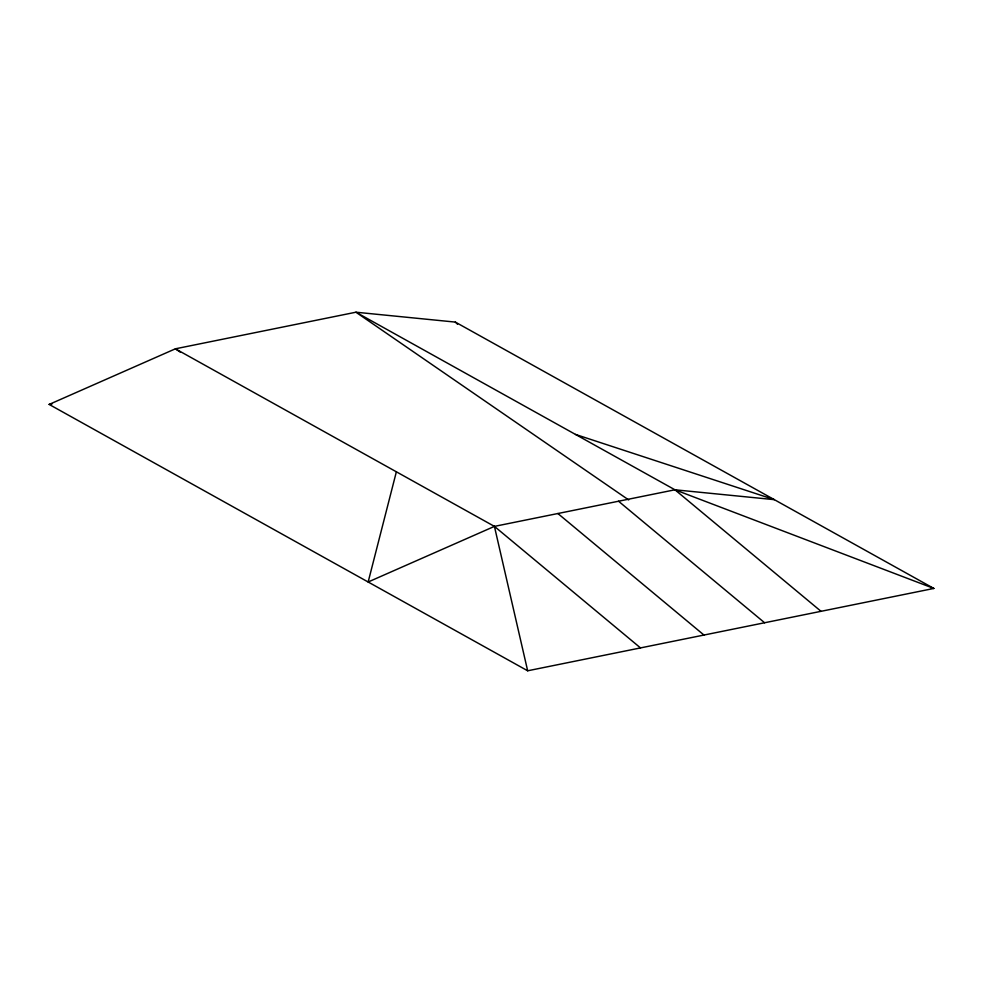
<?xml version="1.0" encoding="UTF-8"?>
<svg xmlns="http://www.w3.org/2000/svg" width="983" height="983" viewBox="0 0 983 983"><rect width="100%" height="100%" fill="white"/><g stroke="black" fill="none" stroke-linecap="round" stroke-linejoin="round"><path stroke-width="1.47" d="M396.37 471.803L368.158 581.997L494.424 526.384L674.952 489.792L774.346 499.659L575.485 434.425M49.15 404.431L175.404 348.805L355.932 312.213L455.338 322.092L933.85 588.448L527.662 670.787L49.15 404.431L52.16 403.816M930.876 587.723L933.85 588.448L674.952 489.792L355.932 312.213L628.69 499.942M640.498 647.908L494.424 526.384L175.404 348.805L180.454 352.283M674.952 489.792L821.026 611.315M618.528 501.219L764.602 622.755M557.889 513.519L703.963 635.043M455.338 322.092L457.525 324.23M494.424 526.384L527.662 670.787"/></g></svg>
